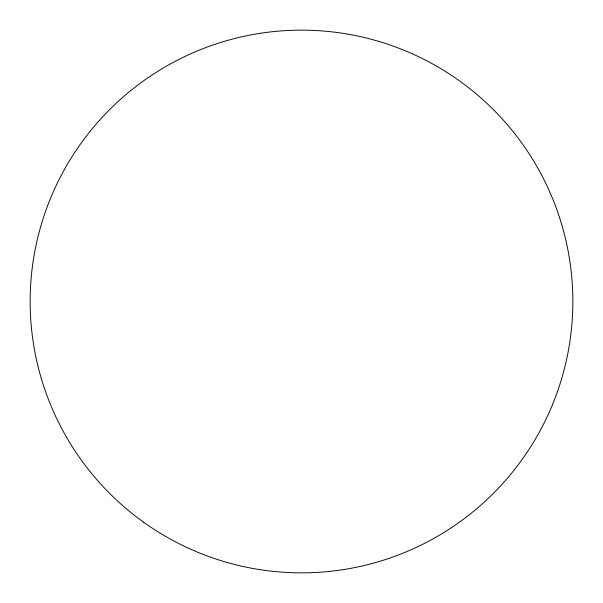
<?xml version="1.0" encoding="UTF-8"?>
<svg xmlns="http://www.w3.org/2000/svg" width="603" height="603" viewBox="0 0 603 603"><rect width="100%" height="100%" fill="white"/><g stroke="black" fill="none" stroke-linecap="round" stroke-linejoin="round"><path stroke-width="0.9" d="M143.77 522.304A271.35 271.35 0 0 0 571.584 327.7A271.35 271.35 0 0 0 189.146 54.504A271.35 271.35 0 0 0 143.77 522.304"/></g></svg>
